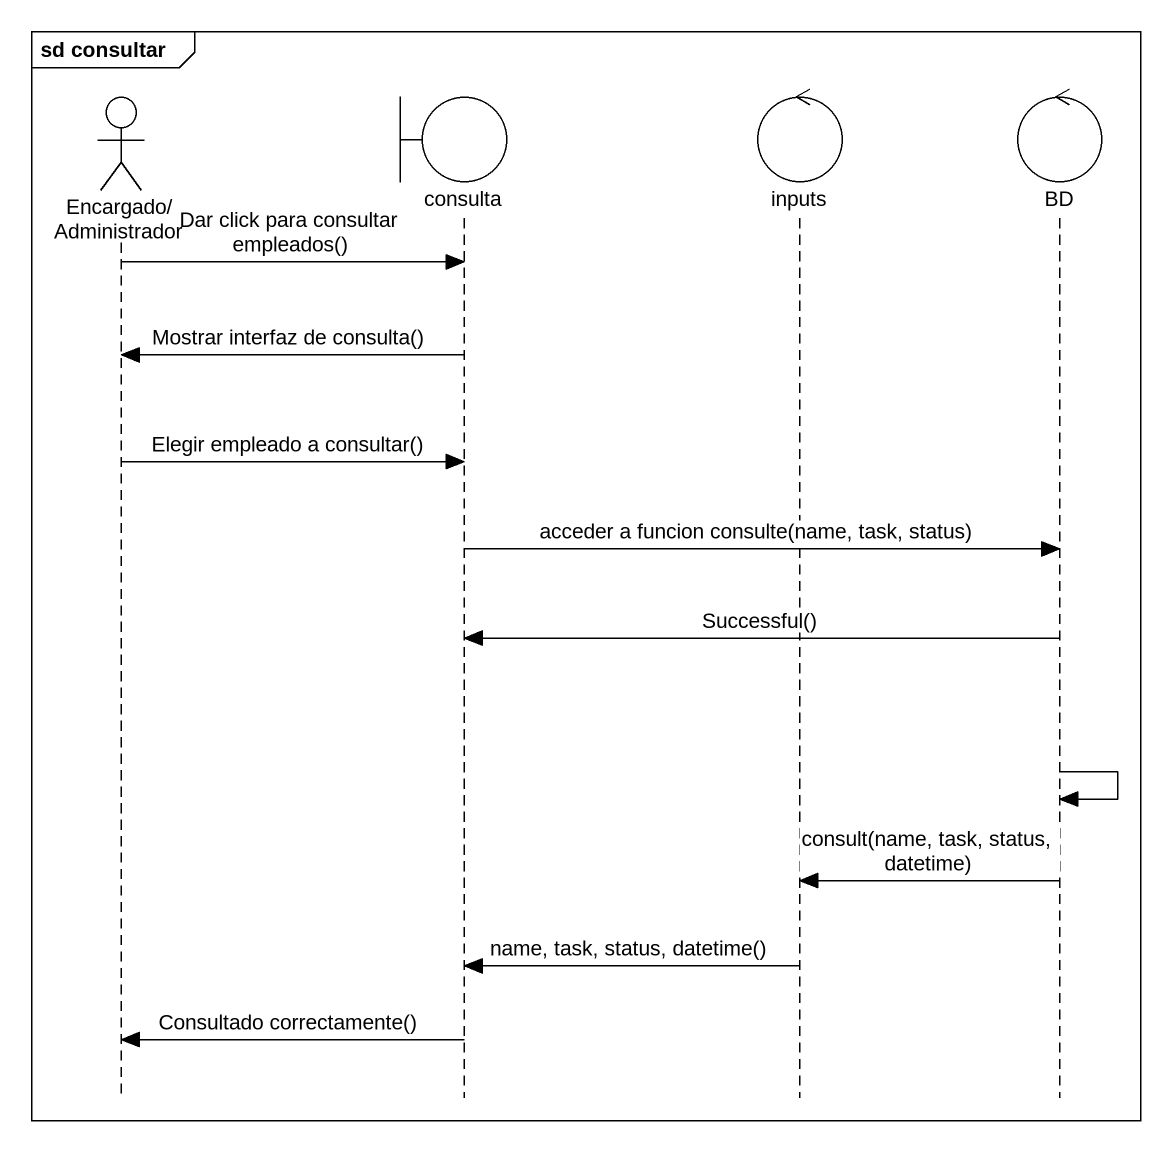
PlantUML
@startuml
mainframe sd consultar
hide footbox
actor "Encargado/Administrador" as Encargado_Administrador
boundary consulta
control inputs
control BD

Encargado_Administrador -> consulta : Dar click para consultar empleados()
consulta -> Encargado_Administrador : Mostrar interfaz de consulta()
Encargado_Administrador -> consulta : Elegir empleado a consultar()
consulta -> BD : acceder a funcion consulte(name, task, status)
BD -> consulta : Successful()
BD -> BD
BD -> inputs : consult(name, task, status, datetime)
inputs -> consulta : name, task, status, datetime()
consulta -> Encargado_Administrador : Consultado correctamente()
@enduml
